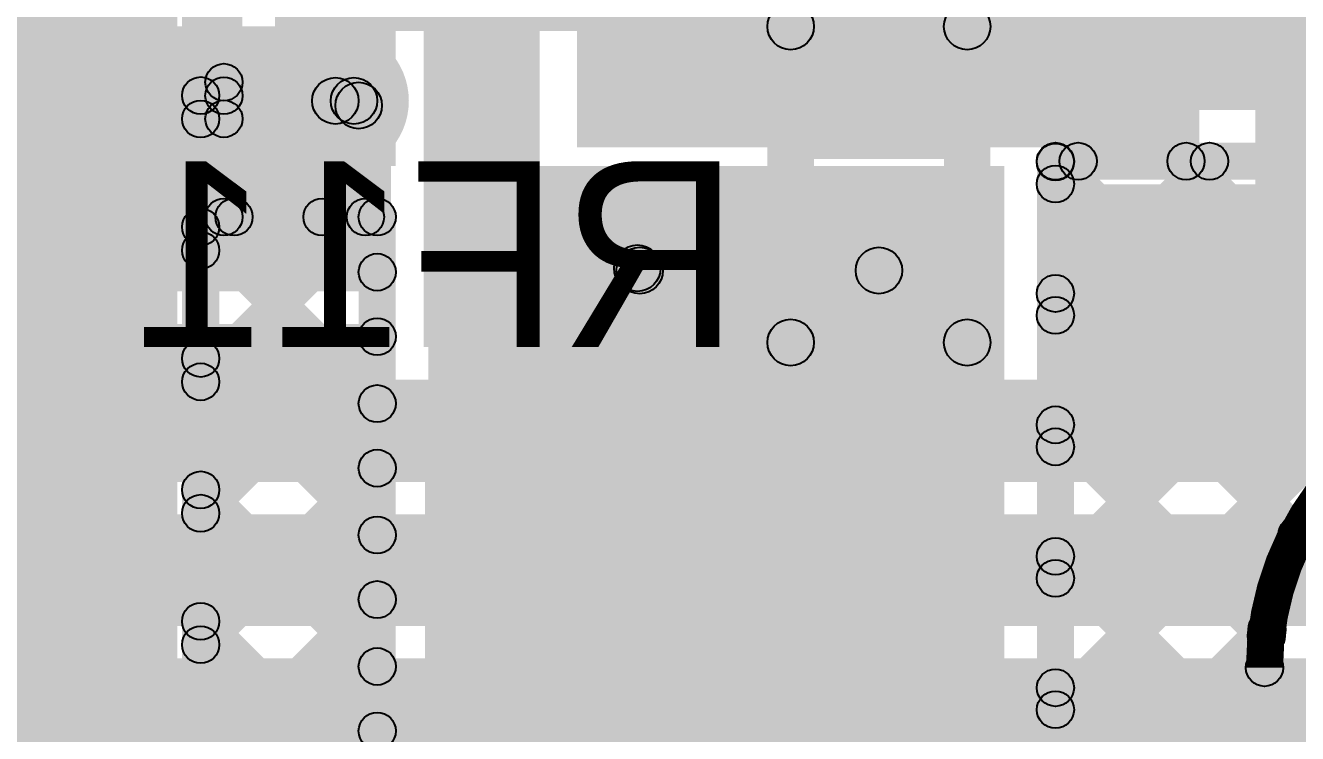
# Model space of a CAD drawing. Header units: millimetres. Extents: x 3.07 to 5.81, y 1.29 to 3.84.
# Drawn here: x 3.8913 to 4.1651, y 1.8168 to 1.9692 of the extents above; entities that cross this region are included whole.
import ezdxf

# ---------------------------------------------------------------- set-up
doc = ezdxf.new("R2010")
doc.units = ezdxf.units.MM
doc.header["$MEASUREMENT"] = 0
for name, color, linetype in [('BottomLayer', 5, 'Continuous'), ('BottomOverlay', 54, 'Continuous'), ('BottomPaste', 16, 'Continuous'), ('BottomSolder', 6, 'Continuous'), ('TopLayer', 1, 'Continuous'), ('TopOverlay', 2, 'Continuous'), ('TopPaste', 8, 'Continuous'), ('TopSolder', 216, 'Continuous'), ('ViaHoleLayer', 16, 'Continuous')]:
    doc.layers.add(name, color=color, linetype=linetype)

# ---------------------------------------------------------------- blocks, each defined once
blk = doc.blocks.new('R__0402_B_24')
at = {"layer": 'BottomLayer'}
for points in [[(-0.0095, 0.0125), (-0.0095, -0.0125), (-0.0275, -0.0125), (-0.0275, 0.0125)], [(0.0275, 0.0125), (0.0275, -0.0125), (0.0095, -0.0125), (0.0095, 0.0125)]]:
    blk.add_hatch(color=5, dxfattribs=at).paths.add_polyline_path(points)
at = {"layer": 'BottomOverlay'}
h = blk.add_hatch(color=54, dxfattribs=at)
edge = h.paths.add_edge_path()
edge.add_arc((-0.034, 0.019), 0.005, 0, 360)
h = blk.add_hatch(color=54, dxfattribs=at)
edge = h.paths.add_edge_path()
edge.add_arc((-0.034, 0.019), 0.005, 0, 360)
for points in [[(-0.034, 0.014), (-0.034, 0.024), (0.034, 0.024), (0.034, 0.014)], [(-0.039, 0.019), (-0.029, 0.019), (-0.029, -0.019), (-0.039, -0.019)], [(0.029, 0.019), (0.039, 0.019), (0.039, -0.019), (0.029, -0.019)], [(-0.034, -0.024), (-0.034, -0.014), (0.034, -0.014), (0.034, -0.024)]]:
    blk.add_hatch(color=54, dxfattribs=at).paths.add_polyline_path(points)
h = blk.add_hatch(color=54, dxfattribs=at)
edge = h.paths.add_edge_path()
edge.add_arc((0.034, 0.019), 0.005, 0, 360)
h = blk.add_hatch(color=54, dxfattribs=at)
edge = h.paths.add_edge_path()
edge.add_arc((0.034, 0.019), 0.005, 0, 360)
h = blk.add_hatch(color=54, dxfattribs=at)
edge = h.paths.add_edge_path()
edge.add_arc((-0.034, -0.019), 0.005, 0, 360)
h = blk.add_hatch(color=54, dxfattribs=at)
edge = h.paths.add_edge_path()
edge.add_arc((-0.034, -0.019), 0.005, 0, 360)
h = blk.add_hatch(color=54, dxfattribs=at)
edge = h.paths.add_edge_path()
edge.add_arc((0.034, -0.019), 0.005, 0, 360)
h = blk.add_hatch(color=54, dxfattribs=at)
edge = h.paths.add_edge_path()
edge.add_arc((0.034, -0.019), 0.005, 0, 360)
at = {"layer": 'BottomPaste'}
for points in [[(-0.0095, 0.0125), (-0.0095, -0.0125), (-0.0275, -0.0125), (-0.0275, 0.0125)], [(0.0275, 0.0125), (0.0275, -0.0125), (0.0095, -0.0125), (0.0095, 0.0125)]]:
    blk.add_hatch(color=16, dxfattribs=at).paths.add_polyline_path(points)
at = {"layer": 'BottomSolder'}
for points in [[(-0.0055, 0.0165), (-0.0055, -0.0165), (-0.0315, -0.0165), (-0.0315, 0.0165)], [(0.0315, 0.0165), (0.0315, -0.0165), (0.0055, -0.0165), (0.0055, 0.0165)]]:
    blk.add_hatch(color=6, dxfattribs=at).paths.add_polyline_path(points)
at = {"layer": 'BottomOverlay'}
for centre in [(-0.034, 0.019), (-0.034, 0.019), (0.034, 0.019), (0.034, 0.019), (-0.034, -0.019), (-0.034, -0.019), (0.034, -0.019), (0.034, -0.019)]:
    blk.add_circle(centre, 0.005, dxfattribs=at)
blk = doc.blocks.new('STD2HNK60Z_55')
at = {"layer": 'TopLayer'}
blk.add_hatch(color=1, dxfattribs=at).paths.add_polyline_path([(-0.11953, -0.1063), (-0.06047, -0.1063), (-0.06047, -0.22047), (-0.11953, -0.22047)])
at = {"layer": 'TopOverlay'}
blk.add_hatch(color=2, dxfattribs=at).paths.add_polyline_path([(-0.137, -0.049), (-0.137, -0.039), (0.135, -0.039), (0.135, -0.049)])
at = {"layer": 'TopPaste'}
blk.add_hatch(color=8, dxfattribs=at).paths.add_polyline_path([(-0.11953, -0.1063), (-0.06047, -0.1063), (-0.06047, -0.22047), (-0.11953, -0.22047)])
at = {"layer": 'TopSolder'}
blk.add_hatch(color=216, dxfattribs=at).paths.add_polyline_path([(-0.12353, -0.1023), (-0.05647, -0.1023), (-0.05647, -0.22447), (-0.12353, -0.22447)])

msp = doc.modelspace()

# ---------------------------------------------------------------- hatches: boundary and pattern name
at = {"layer": 'BottomLayer'}
for points in [[(4.156, 1.871), (4.183, 1.871), (4.183, 2.181), (4.156, 2.181)], [(4.144, 1.942), (4.144, 2.155), (4.11, 2.155), (4.11, 1.942)], [(3.977, 1.9), (4.002, 1.9), (4.002, 2.002), (3.977, 2.002)], [(4.01, 1.943), (4.144, 1.943), (4.144, 1.977), (4.01, 1.977)], [(3.741, 1.922), (3.97, 1.922), (3.97, 1.969), (3.741, 1.969)], [(3.958, 1.948), (3.958, 1.958), (3.962, 1.958), (3.962, 1.948)], [(3.95846, 1.94946), (3.96554, 1.95654), (3.96654, 1.95554), (3.95946, 1.94846)], [(3.978, 1.9), (4.102, 1.9), (4.102, 1.934), (3.978, 1.934)], [(4.111, 1.878), (4.181, 1.878), (4.181, 1.935), (4.111, 1.935)], [(3.46, 1.926), (3.46, 1.912), (3.969, 1.912), (3.969, 1.926)], [(4.01946, 1.91346), (4.02654, 1.92054), (4.02704, 1.92004), (4.01996, 1.91296)], [(4.0235, 1.9115), (4.0235, 1.9215), (4.075, 1.9215), (4.075, 1.9115)], [(3.46, 1.876), (3.97, 1.876), (3.97, 1.905), (3.46, 1.905)], [(3.413, 1.871), (4.183, 1.871), (4.183, 1.893), (3.413, 1.893)], [(3.477, 1.84), (4.21, 1.84), (4.21, 1.864), (3.477, 1.864)], [(3.437, 1.803), (4.244, 1.803), (4.244, 1.833), (3.437, 1.833)]]:
    msp.add_hatch(color=5, dxfattribs=at).paths.add_polyline_path(points)
h = msp.add_hatch(color=5, dxfattribs=at)
edge = h.paths.add_edge_path()
edge.add_arc((4.127, 1.973), 0.01181, 0, 360)
h = msp.add_hatch(color=5, dxfattribs=at)
edge = h.paths.add_edge_path()
edge.add_arc((3.958, 1.953), 0.01181, 0, 360)
h = msp.add_hatch(color=5, dxfattribs=at)
edge = h.paths.add_edge_path()
edge.add_arc((3.958, 1.953), 0.005, 0, 360)
h = msp.add_hatch(color=5, dxfattribs=at)
edge = h.paths.add_edge_path()
edge.add_arc((3.962, 1.953), 0.005, 0, 360)
h = msp.add_hatch(color=5, dxfattribs=at)
edge = h.paths.add_edge_path()
edge.add_arc((3.962, 1.953), 0.005, 0, 360)
h = msp.add_hatch(color=5, dxfattribs=at)
edge = h.paths.add_edge_path()
edge.add_arc((3.963, 1.952), 0.005, 0, 360)
h = msp.add_hatch(color=5, dxfattribs=at)
edge = h.paths.add_edge_path()
edge.add_arc((4.023, 1.917), 0.01181, 0, 360)
h = msp.add_hatch(color=5, dxfattribs=at)
edge = h.paths.add_edge_path()
edge.add_arc((4.023, 1.917), 0.005, 0, 360)
h = msp.add_hatch(color=5, dxfattribs=at)
edge = h.paths.add_edge_path()
edge.add_arc((4.0235, 1.9165), 0.005, 0, 360)
h = msp.add_hatch(color=5, dxfattribs=at)
edge = h.paths.add_edge_path()
edge.add_arc((4.0235, 1.9165), 0.005, 0, 360)
h = msp.add_hatch(color=5, dxfattribs=at)
edge = h.paths.add_edge_path()
edge.add_arc((4.075, 1.9165), 0.005, 0, 360)
at = {"layer": 'BottomSolder'}
h = msp.add_hatch(color=6, dxfattribs=at)
edge = h.paths.add_edge_path()
edge.add_arc((4.127, 1.973), 0.01581, 0, 360)
h = msp.add_hatch(color=6, dxfattribs=at)
edge = h.paths.add_edge_path()
edge.add_arc((3.958, 1.953), 0.01581, 0, 360)
h = msp.add_hatch(color=6, dxfattribs=at)
edge = h.paths.add_edge_path()
edge.add_arc((4.023, 1.917), 0.01581, 0, 360)
at = {"layer": 'TopLayer'}
for points in [[(3.933, 1.797), (3.925, 1.797), (3.925, 2.115), (3.933, 2.115)], [(3.646, 1.808), (3.918, 1.808), (3.918, 2.104), (3.646, 2.104)], [(3.977, 1.968), (4.103, 1.968), (4.103, 2.105), (3.977, 2.105)], [(4.111, 1.951), (4.347, 1.951), (4.347, 2.095), (4.111, 2.095)], [(3.938, 1.957), (3.93, 1.957), (3.93, 2.01), (3.938, 2.01)], [(3.938, 1.957), (3.93, 1.957), (3.93, 2.01), (3.938, 2.01)], [(3.945, 1.968), (3.989, 1.968), (3.989, 1.999), (3.945, 1.999)], [(3.945, 1.939), (3.971, 1.939), (3.971, 1.999), (3.945, 1.999)], [(3.92617, 1.9513), (3.93183, 1.95696), (3.93683, 1.95196), (3.93117, 1.9463)], [(3.93183, 1.94627), (3.92617, 1.95193), (3.93117, 1.95693), (3.93683, 1.95127)], [(3.938, 1.928), (3.93, 1.928), (3.93, 1.957), (3.938, 1.957)], [(4.11583, 1.87571), (4.11017, 1.88137), (4.17163, 1.94283), (4.17729, 1.93717)], [(4.11583, 1.81915), (4.11017, 1.8248), (4.2282, 1.94283), (4.23385, 1.93717)], [(4.11583, 1.84743), (4.11017, 1.85309), (4.19991, 1.94283), (4.20557, 1.93717)], [(4.11583, 1.93228), (4.11017, 1.93794), (4.11506, 1.94283), (4.12072, 1.93717)], [(4.11583, 1.904), (4.11017, 1.90965), (4.14335, 1.94283), (4.149, 1.93717)], [(4.11017, 1.93701), (4.11583, 1.94266), (4.17992, 1.87858), (4.17426, 1.87292)], [(4.113, 1.936), (4.113, 1.944), (4.358, 1.944), (4.358, 1.936)], [(4.13829, 1.93717), (4.14395, 1.94283), (4.19672, 1.89006), (4.19106, 1.8844)], [(3.978, 1.809), (4.102, 1.809), (4.102, 1.939), (3.978, 1.939)], [(4.117, 1.798), (4.109, 1.798), (4.109, 1.94), (4.117, 1.94)], [(3.93183, 1.8897), (3.92617, 1.89536), (3.96164, 1.93083), (3.9673, 1.92517)], [(3.93183, 1.91799), (3.92617, 1.92364), (3.93336, 1.93083), (3.93901, 1.92517)], [(3.934, 1.924), (3.934, 1.932), (3.967, 1.932), (3.967, 1.924)], [(3.9523, 1.92517), (3.95796, 1.93083), (3.96983, 1.91896), (3.96417, 1.9133)], [(3.92617, 1.92302), (3.93183, 1.92867), (3.96983, 1.89067), (3.96417, 1.88502)], [(3.971, 1.798), (3.963, 1.798), (3.963, 1.928), (3.971, 1.928)], [(4.11017, 1.90872), (4.11583, 1.91438), (4.16781, 1.8624), (4.16215, 1.85675)], [(3.93183, 1.86142), (3.92617, 1.86708), (3.96417, 1.90508), (3.96983, 1.89942)], [(3.92617, 1.89473), (3.93183, 1.90039), (3.96983, 1.86239), (3.96417, 1.85673)], [(4.11017, 1.88044), (4.11583, 1.8861), (4.16121, 1.84071), (4.15555, 1.83506)], [(3.93183, 1.83314), (3.92617, 1.83879), (3.96417, 1.87679), (3.96983, 1.87114)], [(3.92617, 1.86645), (3.93183, 1.87211), (3.96983, 1.83411), (3.96417, 1.82845)], [(4.11017, 1.85215), (4.11583, 1.85781), (4.16083, 1.81281), (4.15517, 1.80715)], [(3.93183, 1.80485), (3.92617, 1.81051), (3.96417, 1.84851), (3.96983, 1.84285)], [(3.92617, 1.83816), (3.93183, 1.84382), (3.96983, 1.80582), (3.96417, 1.80016)], [(3.90083, 1.57586), (3.89517, 1.58152), (4.15572, 1.84207), (4.16138, 1.83641)], [(4.11017, 1.82387), (4.11583, 1.82953), (4.16083, 1.78453), (4.15517, 1.77887)], [(4.162, 1.38291), (4.154, 1.38291), (4.154, 1.831), (4.162, 1.831)], [(3.89743, 1.74217), (3.89178, 1.74783), (3.96417, 1.82022), (3.96983, 1.81457)]]:
    msp.add_hatch(color=1, dxfattribs=at).paths.add_polyline_path(points)
h = msp.add_hatch(color=1, dxfattribs=at)
edge = h.paths.add_edge_path()
edge.add_arc((4.127, 1.973), 0.01181, 0, 360)
h = msp.add_hatch(color=1, dxfattribs=at)
edge = h.paths.add_edge_path()
edge.add_arc((3.958, 1.953), 0.01181, 0, 360)
h = msp.add_hatch(color=1, dxfattribs=at)
edge = h.paths.add_edge_path()
edge.add_arc((3.934, 1.957), 0.004, 0, 360)
h = msp.add_hatch(color=1, dxfattribs=at)
edge = h.paths.add_edge_path()
edge.add_arc((3.934, 1.957), 0.004, 0, 360)
h = msp.add_hatch(color=1, dxfattribs=at)
edge = h.paths.add_edge_path()
edge.add_arc((3.934, 1.957), 0.004, 0, 360)
h = msp.add_hatch(color=1, dxfattribs=at)
edge = h.paths.add_edge_path()
edge.add_arc((3.929, 1.95413), 0.004, 0, 360)
h = msp.add_hatch(color=1, dxfattribs=at)
edge = h.paths.add_edge_path()
edge.add_arc((3.934, 1.9541), 0.004, 0, 360)
h = msp.add_hatch(color=1, dxfattribs=at)
edge = h.paths.add_edge_path()
edge.add_arc((3.929, 1.9491), 0.004, 0, 360)
h = msp.add_hatch(color=1, dxfattribs=at)
edge = h.paths.add_edge_path()
edge.add_arc((3.934, 1.94913), 0.004, 0, 360)
h = msp.add_hatch(color=1, dxfattribs=at)
edge = h.paths.add_edge_path()
edge.add_arc((4.113, 1.94), 0.004, 0, 360)
h = msp.add_hatch(color=1, dxfattribs=at)
edge = h.paths.add_edge_path()
edge.add_arc((4.113, 1.94), 0.004, 0, 360)
h = msp.add_hatch(color=1, dxfattribs=at)
edge = h.paths.add_edge_path()
edge.add_arc((4.113, 1.93984), 0.004, 0, 360)
h = msp.add_hatch(color=1, dxfattribs=at)
edge = h.paths.add_edge_path()
edge.add_arc((4.11789, 1.94), 0.004, 0, 360)
h = msp.add_hatch(color=1, dxfattribs=at)
edge = h.paths.add_edge_path()
edge.add_arc((4.14112, 1.94), 0.004, 0, 360)
h = msp.add_hatch(color=1, dxfattribs=at)
edge = h.paths.add_edge_path()
edge.add_arc((4.14617, 1.94), 0.004, 0, 360)
h = msp.add_hatch(color=1, dxfattribs=at)
edge = h.paths.add_edge_path()
edge.add_arc((4.113, 1.93511), 0.004, 0, 360)
h = msp.add_hatch(color=1, dxfattribs=at)
edge = h.paths.add_edge_path()
edge.add_arc((3.934, 1.928), 0.004, 0, 360)
h = msp.add_hatch(color=1, dxfattribs=at)
edge = h.paths.add_edge_path()
edge.add_arc((3.934, 1.928), 0.004, 0, 360)
h = msp.add_hatch(color=1, dxfattribs=at)
edge = h.paths.add_edge_path()
edge.add_arc((3.93618, 1.928), 0.004, 0, 360)
h = msp.add_hatch(color=1, dxfattribs=at)
edge = h.paths.add_edge_path()
edge.add_arc((3.95513, 1.928), 0.004, 0, 360)
h = msp.add_hatch(color=1, dxfattribs=at)
edge = h.paths.add_edge_path()
edge.add_arc((3.96447, 1.928), 0.004, 0, 360)
h = msp.add_hatch(color=1, dxfattribs=at)
edge = h.paths.add_edge_path()
edge.add_arc((3.967, 1.928), 0.004, 0, 360)
h = msp.add_hatch(color=1, dxfattribs=at)
edge = h.paths.add_edge_path()
edge.add_arc((3.967, 1.928), 0.004, 0, 360)
h = msp.add_hatch(color=1, dxfattribs=at)
edge = h.paths.add_edge_path()
edge.add_arc((3.929, 1.92585), 0.004, 0, 360)
h = msp.add_hatch(color=1, dxfattribs=at)
edge = h.paths.add_edge_path()
edge.add_arc((4.023, 1.917), 0.01181, 0, 360)
h = msp.add_hatch(color=1, dxfattribs=at)
edge = h.paths.add_edge_path()
edge.add_arc((3.929, 1.92082), 0.004, 0, 360)
h = msp.add_hatch(color=1, dxfattribs=at)
edge = h.paths.add_edge_path()
edge.add_arc((3.967, 1.91613), 0.004, 0, 360)
h = msp.add_hatch(color=1, dxfattribs=at)
edge = h.paths.add_edge_path()
edge.add_arc((4.113, 1.91155), 0.004, 0, 360)
h = msp.add_hatch(color=1, dxfattribs=at)
edge = h.paths.add_edge_path()
edge.add_arc((4.113, 1.90683), 0.004, 0, 360)
h = msp.add_hatch(color=1, dxfattribs=at)
edge = h.paths.add_edge_path()
edge.add_arc((3.967, 1.90225), 0.004, 0, 360)
h = msp.add_hatch(color=1, dxfattribs=at)
edge = h.paths.add_edge_path()
edge.add_arc((3.929, 1.89756), 0.004, 0, 360)
h = msp.add_hatch(color=1, dxfattribs=at)
edge = h.paths.add_edge_path()
edge.add_arc((3.929, 1.89253), 0.004, 0, 360)
h = msp.add_hatch(color=1, dxfattribs=at)
edge = h.paths.add_edge_path()
edge.add_arc((3.967, 1.88785), 0.004, 0, 360)
h = msp.add_hatch(color=1, dxfattribs=at)
edge = h.paths.add_edge_path()
edge.add_arc((4.113, 1.88327), 0.004, 0, 360)
h = msp.add_hatch(color=1, dxfattribs=at)
edge = h.paths.add_edge_path()
edge.add_arc((4.113, 1.87854), 0.004, 0, 360)
h = msp.add_hatch(color=1, dxfattribs=at)
edge = h.paths.add_edge_path()
edge.add_arc((3.967, 1.87396), 0.004, 0, 360)
h = msp.add_hatch(color=1, dxfattribs=at)
edge = h.paths.add_edge_path()
edge.add_arc((3.929, 1.86928), 0.004, 0, 360)
h = msp.add_hatch(color=1, dxfattribs=at)
edge = h.paths.add_edge_path()
edge.add_arc((3.929, 1.86425), 0.004, 0, 360)
h = msp.add_hatch(color=1, dxfattribs=at)
edge = h.paths.add_edge_path()
edge.add_arc((3.967, 1.85956), 0.004, 0, 360)
h = msp.add_hatch(color=1, dxfattribs=at)
edge = h.paths.add_edge_path()
edge.add_arc((4.16498, 1.85957), 0.004, 0, 360)
h = msp.add_hatch(color=1, dxfattribs=at)
edge = h.paths.add_edge_path()
edge.add_arc((4.113, 1.85498), 0.004, 0, 360)
h = msp.add_hatch(color=1, dxfattribs=at)
edge = h.paths.add_edge_path()
edge.add_arc((4.113, 1.85026), 0.004, 0, 360)
h = msp.add_hatch(color=1, dxfattribs=at)
edge = h.paths.add_edge_path()
edge.add_arc((3.967, 1.84568), 0.004, 0, 360)
h = msp.add_hatch(color=1, dxfattribs=at)
edge = h.paths.add_edge_path()
edge.add_arc((3.929, 1.84099), 0.004, 0, 360)
h = msp.add_hatch(color=1, dxfattribs=at)
edge = h.paths.add_edge_path()
edge.add_arc((4.15855, 1.83924), 0.004, 0, 360)
h = msp.add_hatch(color=1, dxfattribs=at)
edge = h.paths.add_edge_path()
edge.add_arc((4.15838, 1.83788), 0.004, 0, 360)
h = msp.add_hatch(color=1, dxfattribs=at)
edge = h.paths.add_edge_path()
edge.add_arc((3.929, 1.83596), 0.004, 0, 360)
h = msp.add_hatch(color=1, dxfattribs=at)
edge = h.paths.add_edge_path()
edge.add_arc((3.967, 1.83128), 0.004, 0, 360)
h = msp.add_hatch(color=1, dxfattribs=at)
edge = h.paths.add_edge_path()
edge.add_arc((4.158, 1.831), 0.004, 0, 360)
h = msp.add_hatch(color=1, dxfattribs=at)
edge = h.paths.add_edge_path()
edge.add_arc((4.158, 1.831), 0.004, 0, 360)
h = msp.add_hatch(color=1, dxfattribs=at)
edge = h.paths.add_edge_path()
edge.add_arc((4.113, 1.8267), 0.004, 0, 360)
h = msp.add_hatch(color=1, dxfattribs=at)
edge = h.paths.add_edge_path()
edge.add_arc((4.113, 1.82197), 0.004, 0, 360)
h = msp.add_hatch(color=1, dxfattribs=at)
edge = h.paths.add_edge_path()
edge.add_arc((3.967, 1.8174), 0.004, 0, 360)
at = {"layer": 'TopSolder'}
h = msp.add_hatch(color=216, dxfattribs=at)
edge = h.paths.add_edge_path()
edge.add_arc((4.127, 1.973), 0.01581, 0, 360)
h = msp.add_hatch(color=216, dxfattribs=at)
edge = h.paths.add_edge_path()
edge.add_arc((3.958, 1.953), 0.01581, 0, 360)
h = msp.add_hatch(color=216, dxfattribs=at)
edge = h.paths.add_edge_path()
edge.add_arc((4.023, 1.917), 0.01581, 0, 360)
at = {"layer": 'ViaHoleLayer'}
h = msp.add_hatch(color=16, dxfattribs=at)
edge = h.paths.add_edge_path()
edge.add_arc((4.127, 1.973), 0.00787, 0, 360)
h = msp.add_hatch(color=16, dxfattribs=at)
edge = h.paths.add_edge_path()
edge.add_arc((3.958, 1.953), 0.00787, 0, 360)
h = msp.add_hatch(color=16, dxfattribs=at)
edge = h.paths.add_edge_path()
edge.add_arc((4.023, 1.917), 0.00787, 0, 360)

# ---------------------------------------------------------------- linework, layer by layer
at = {"layer": 'BottomLayer'}
for centre in [(3.958, 1.953), (3.962, 1.953), (3.962, 1.953), (3.963, 1.952), (4.023, 1.917), (4.0235, 1.9165), (4.0235, 1.9165), (4.075, 1.9165)]:
    msp.add_circle(centre, 0.005, dxfattribs=at)
at = {"layer": 'TopLayer', "const_width": 0.008}
msp.add_lwpolyline([(4.158, 1.831, -0.414214), (4.22, 1.893)], format="xyb", dxfattribs=at)
at = {"layer": 'TopLayer'}
for centre in [(3.934, 1.957), (3.934, 1.957), (3.934, 1.957), (3.929, 1.95413), (3.934, 1.9541), (3.929, 1.9491), (3.934, 1.94913), (4.113, 1.94), (4.113, 1.94), (4.113, 1.93984), (4.11789, 1.94), (4.14112, 1.94), (4.14617, 1.94), (4.113, 1.93511), (3.934, 1.928), (3.934, 1.928), (3.93618, 1.928), (3.95513, 1.928), (3.96447, 1.928), (3.967, 1.928), (3.967, 1.928), (3.929, 1.92585), (3.929, 1.92082), (3.967, 1.91613), (4.113, 1.91155), (4.113, 1.90683), (3.967, 1.90225), (3.929, 1.89756), (3.929, 1.89253), (3.967, 1.88785), (4.113, 1.88327), (4.113, 1.87854), (3.967, 1.87396), (3.929, 1.86928), (3.929, 1.86425), (3.967, 1.85956), (4.16498, 1.85957), (4.113, 1.85498), (4.113, 1.85026), (3.967, 1.84568), (3.929, 1.84099), (4.15855, 1.83924), (4.15838, 1.83788), (3.929, 1.83596), (3.967, 1.83128), (4.158, 1.831), (4.158, 1.831), (4.113, 1.8267), (4.113, 1.82197), (3.967, 1.8174)]:
    msp.add_circle(centre, 0.004, dxfattribs=at)

# ---------------------------------------------------------------- block references
at = {"rotation": 90}
for name, p in [('STD2HNK60Z_55', (3.875, 1.945)), ('R__0402_B_24', (4.075, 1.935))]:
    msp.add_blockref(name, p, dxfattribs=at)

# ---------------------------------------------------------------- texts
at = {"layer": 'BottomOverlay', "text_generation_flag": 2}
msp.add_text('RF11', height=0.04, dxfattribs=at).set_placement((4.045, 1.9))

doc.saveas('drawing.dxf')
